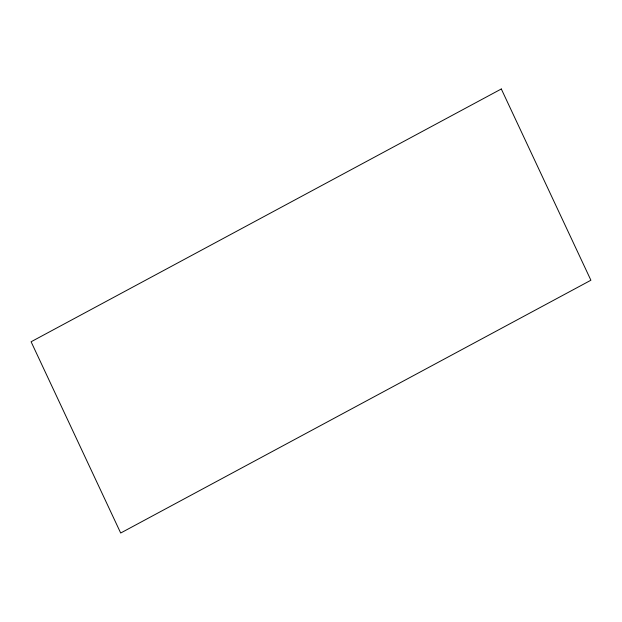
<?xml version="1.0" encoding="UTF-8"?>
<svg xmlns="http://www.w3.org/2000/svg" width="622" height="622" viewBox="0 0 622 622"><rect width="100%" height="100%" fill="white"/><g stroke="black" fill="none" stroke-linecap="round" stroke-linejoin="round"><path stroke-width="0.93" d="M501.309 88.977L31.1 341.766L120.691 533.023L590.9 280.234L501.309 88.977"/></g></svg>
